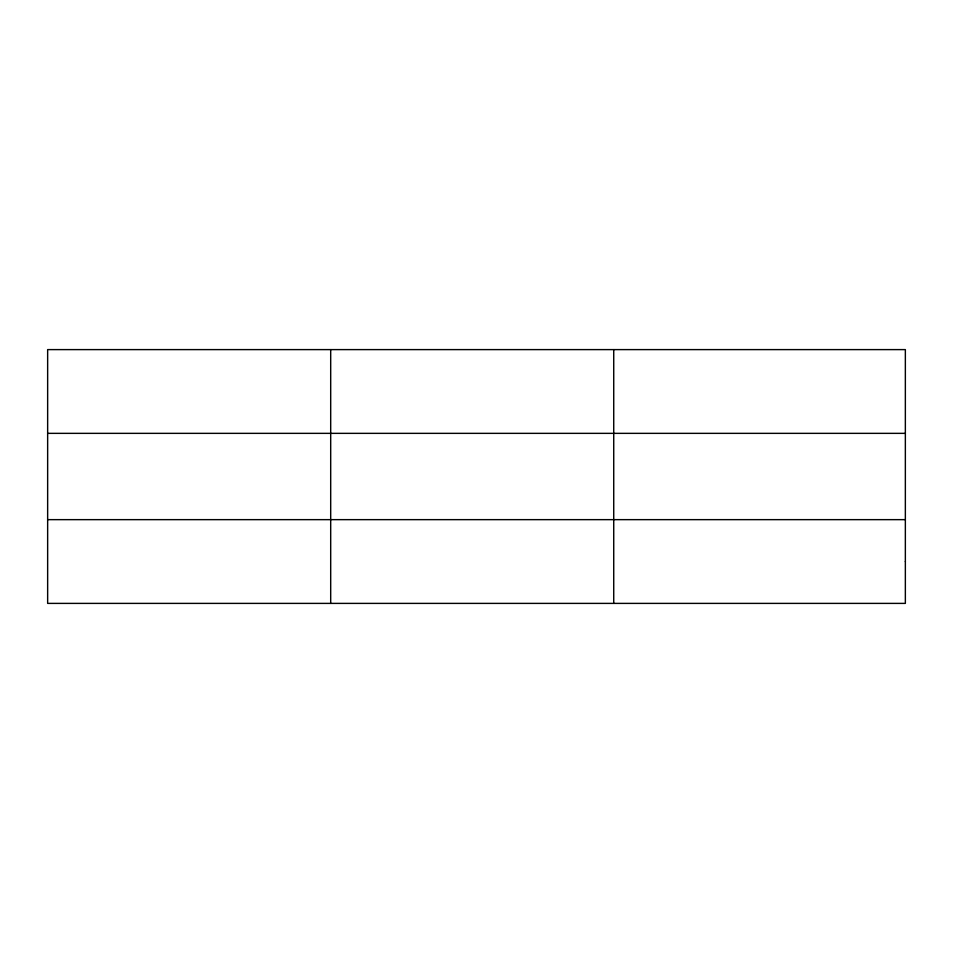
<?xml version="1.0" encoding="UTF-8"?>
<svg xmlns="http://www.w3.org/2000/svg" width="953" height="953" viewBox="0 0 953 953"><rect width="100%" height="100%" fill="white"/><g stroke="black" fill="none" stroke-linecap="round" stroke-linejoin="round"><path stroke-width="1.43" d="M330.691 603.392L330.691 349.608M613.732 603.392L613.732 349.608M47.65 433.353L905.35 433.353M47.65 519.647L905.35 519.647M905.35 561.52L905.35 603.392L47.65 603.392L47.65 349.608L905.35 349.608L905.35 561.52"/></g></svg>
